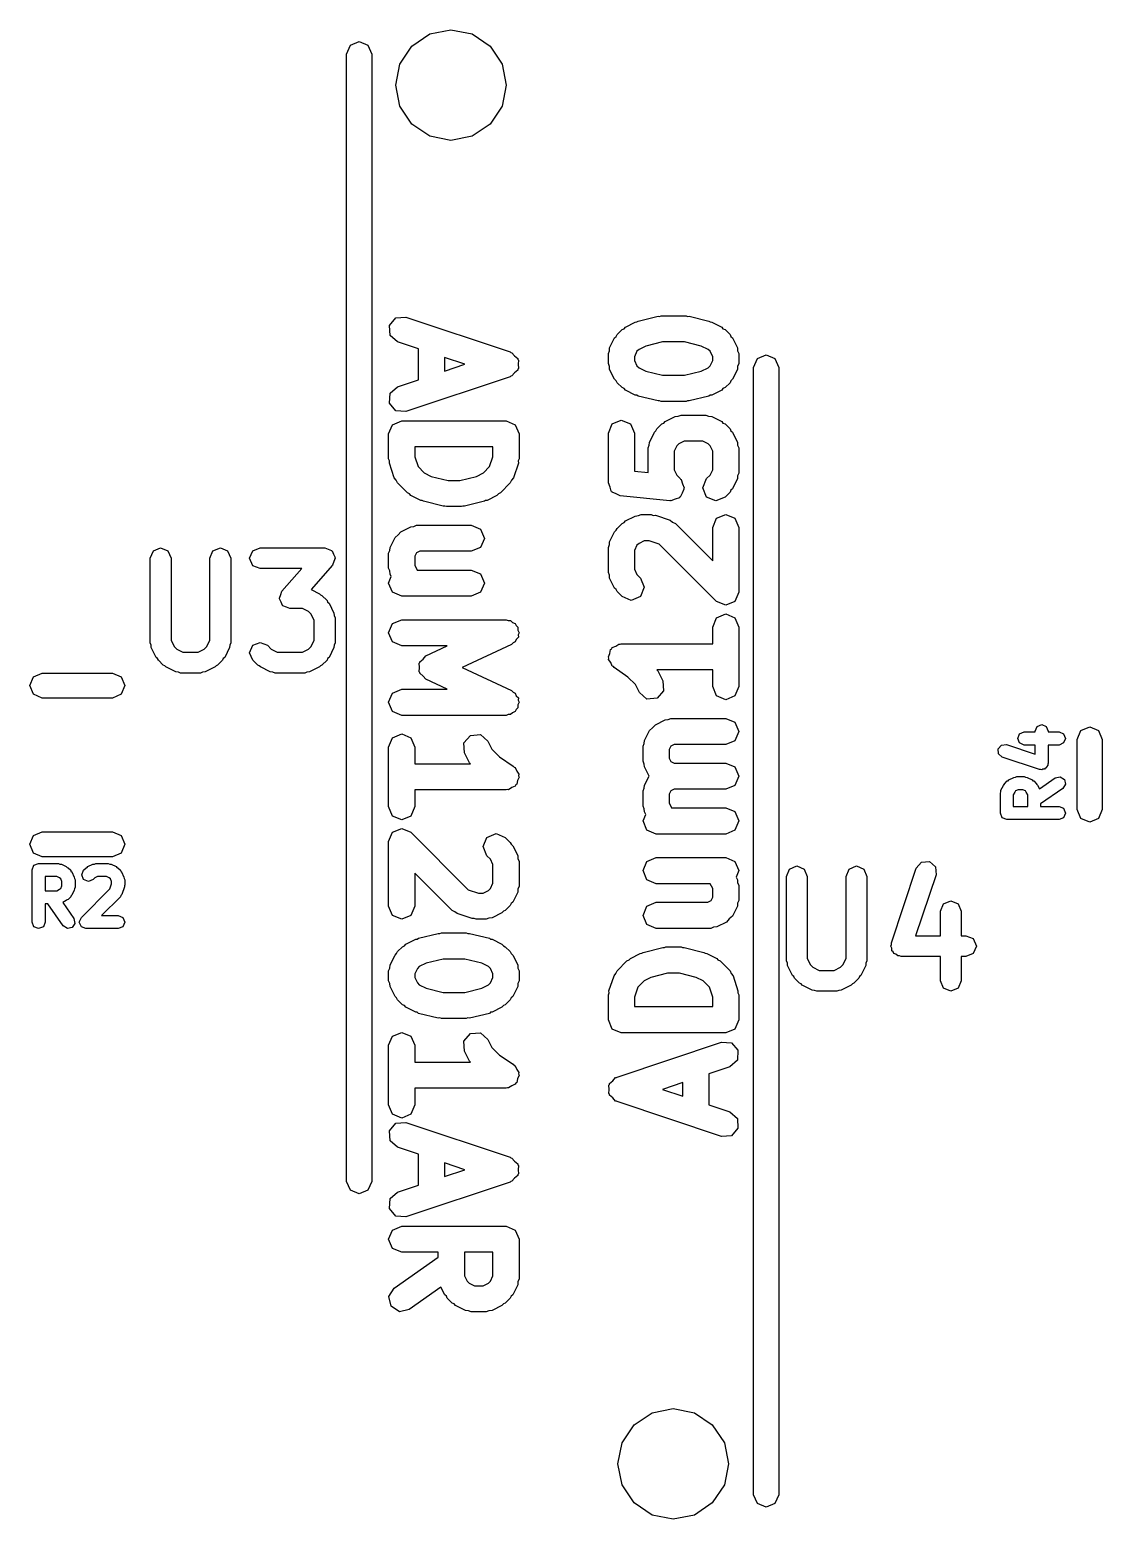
# Model space of a CAD drawing. Extents: x 111.8 to 136.4, y -131 to -94.3.
# Drawn here: x 119.64 to 124.78, y -120.15 to -113.02 of the extents above; entities that cross this region are included whole.
import ezdxf

# ---------------------------------------------------------------- set-up
doc = ezdxf.new("R2010")
doc.units = 0
doc.layers.add('BLACK', color=7, linetype='CONTINUOUS')

msp = doc.modelspace()

# ---------------------------------------------------------------- linework, layer by layer
at = {"layer": 'BLACK', "linetype": 'CONTINUOUS'}
for p, q in [((121.473, -113.097), (121.559, -113.039)), ((121.559, -113.039), (121.66, -113.019)), ((121.66, -113.019), (121.761, -113.039)), ((121.761, -113.039), (121.847, -113.097)), ((121.16, -113.135), (121.178, -113.093)), ((121.16, -118.535), (121.16, -113.135)), ((121.178, -113.093), (121.22, -113.075)), ((121.22, -113.075), (121.262, -113.093)), ((121.262, -113.093), (121.28, -113.135)), ((121.28, -113.135), (121.28, -118.535)), ((121.415, -113.183), (121.473, -113.097)), ((121.847, -113.097), (121.905, -113.183)), ((121.395, -113.284), (121.415, -113.183)), ((121.905, -113.183), (121.925, -113.284)), ((121.415, -113.385), (121.395, -113.284)), ((121.925, -113.284), (121.905, -113.385)), ((121.473, -113.471), (121.415, -113.385)), ((121.905, -113.385), (121.847, -113.471)), ((121.559, -113.529), (121.473, -113.471)), ((121.847, -113.471), (121.761, -113.529)), ((121.66, -113.549), (121.559, -113.529)), ((121.761, -113.529), (121.66, -113.549)), ((121.365, -114.435), (121.396, -114.399)), ((121.396, -114.399), (121.444, -114.395)), ((121.444, -114.395), (121.944, -114.562)), ((122.496, -114.443), (122.543, -114.419)), ((122.543, -114.419), (122.551, -114.418)), ((122.551, -114.418), (122.556, -114.414)), ((122.556, -114.414), (122.652, -114.39)), ((122.652, -114.39), (122.659, -114.392)), ((122.659, -114.392), (122.667, -114.389)), ((122.667, -114.389), (122.786, -114.389)), ((122.786, -114.389), (122.793, -114.392)), ((122.793, -114.392), (122.801, -114.39)), ((122.801, -114.39), (122.896, -114.414)), ((122.896, -114.414), (122.902, -114.418)), ((122.902, -114.418), (122.909, -114.419)), ((122.909, -114.419), (122.957, -114.443)), ((121.368, -114.483), (121.365, -114.435)), ((121.404, -114.514), (121.368, -114.483)), ((122.42, -114.542), (122.444, -114.495)), ((122.444, -114.495), (122.452, -114.488)), ((122.452, -114.488), (122.456, -114.478)), ((122.456, -114.478), (122.48, -114.454)), ((122.48, -114.454), (122.489, -114.451)), ((122.489, -114.451), (122.496, -114.443)), ((122.957, -114.443), (122.963, -114.451)), ((122.963, -114.451), (122.973, -114.454)), ((122.973, -114.454), (122.997, -114.478)), ((122.997, -114.478), (123.001, -114.488)), ((123.001, -114.488), (123.008, -114.495)), ((123.008, -114.495), (123.032, -114.542)), ((121.504, -114.547), (121.404, -114.514)), ((121.504, -114.695), (121.504, -114.547)), ((121.944, -114.562), (121.947, -114.565)), ((121.947, -114.565), (121.952, -114.566)), ((121.952, -114.566), (121.965, -114.58)), ((122.414, -114.57), (122.419, -114.557)), ((122.414, -114.618), (122.414, -114.57)), ((122.419, -114.557), (122.42, -114.542)), ((122.551, -114.559), (122.539, -114.585)), ((122.561, -114.55), (122.551, -114.559)), ((122.593, -114.534), (122.561, -114.55)), ((122.674, -114.514), (122.593, -114.534)), ((122.778, -114.514), (122.674, -114.514)), ((122.859, -114.534), (122.778, -114.514)), ((122.892, -114.55), (122.859, -114.534)), ((122.901, -114.559), (122.892, -114.55)), ((122.914, -114.585), (122.901, -114.559)), ((123.032, -114.542), (123.033, -114.557)), ((123.033, -114.557), (123.039, -114.57)), ((123.039, -114.57), (123.039, -114.618)), ((121.726, -114.621), (121.629, -114.589)), ((121.629, -114.589), (121.629, -114.654)), ((121.629, -114.654), (121.726, -114.621)), ((121.965, -114.58), (121.98, -114.593)), ((121.98, -114.593), (121.98, -114.598)), ((121.98, -114.598), (121.983, -114.602)), ((121.983, -114.641), (121.98, -114.645)), ((121.983, -114.602), (121.982, -114.621)), ((121.982, -114.621), (121.983, -114.641)), ((122.419, -114.631), (122.414, -114.618)), ((122.42, -114.646), (122.419, -114.631)), ((122.539, -114.585), (122.539, -114.603)), ((122.539, -114.603), (122.551, -114.628)), ((122.551, -114.628), (122.561, -114.638)), ((122.561, -114.638), (122.593, -114.654)), ((122.859, -114.654), (122.892, -114.638)), ((122.892, -114.638), (122.901, -114.628)), ((122.901, -114.628), (122.914, -114.603)), ((122.914, -114.603), (122.914, -114.585)), ((123.033, -114.631), (123.032, -114.646)), ((123.039, -114.618), (123.033, -114.631)), ((123.11, -114.636), (123.128, -114.594)), ((123.11, -120.036), (123.11, -114.636)), ((123.128, -114.594), (123.17, -114.576)), ((123.17, -114.576), (123.212, -114.594)), ((123.212, -114.594), (123.23, -114.636)), ((123.23, -114.636), (123.23, -120.036)), ((121.404, -114.729), (121.504, -114.695)), ((121.944, -114.681), (121.444, -114.847)), ((121.947, -114.678), (121.944, -114.681)), ((121.952, -114.677), (121.947, -114.678)), ((121.965, -114.662), (121.952, -114.677)), ((121.98, -114.649), (121.965, -114.662)), ((121.98, -114.645), (121.98, -114.649)), ((122.444, -114.693), (122.42, -114.646)), ((122.452, -114.7), (122.444, -114.693)), ((122.456, -114.71), (122.452, -114.7)), ((122.48, -114.733), (122.456, -114.71)), ((122.593, -114.654), (122.674, -114.674)), ((122.674, -114.674), (122.778, -114.674)), ((122.778, -114.674), (122.859, -114.654)), ((122.997, -114.71), (122.973, -114.733)), ((123.001, -114.7), (122.997, -114.71)), ((123.008, -114.693), (123.001, -114.7)), ((123.032, -114.646), (123.008, -114.693)), ((121.365, -114.808), (121.368, -114.76)), ((121.368, -114.76), (121.404, -114.729)), ((122.489, -114.737), (122.48, -114.733)), ((122.496, -114.745), (122.489, -114.737)), ((122.543, -114.769), (122.496, -114.745)), ((122.551, -114.769), (122.543, -114.769)), ((122.556, -114.774), (122.551, -114.769)), ((122.652, -114.797), (122.556, -114.774)), ((122.896, -114.774), (122.801, -114.797)), ((122.902, -114.769), (122.896, -114.774)), ((122.909, -114.769), (122.902, -114.769)), ((122.957, -114.745), (122.909, -114.769)), ((122.963, -114.737), (122.957, -114.745)), ((122.973, -114.733), (122.963, -114.737)), ((121.396, -114.844), (121.365, -114.808)), ((121.444, -114.847), (121.396, -114.844)), ((122.659, -114.796), (122.652, -114.797)), ((122.667, -114.799), (122.659, -114.796)), ((122.786, -114.799), (122.667, -114.799)), ((122.793, -114.796), (122.786, -114.799)), ((122.801, -114.797), (122.793, -114.796)), ((121.361, -114.955), (121.38, -114.911)), ((121.38, -114.911), (121.424, -114.892)), ((121.424, -114.892), (121.924, -114.892)), ((121.924, -114.892), (121.968, -114.911)), ((121.968, -114.911), (121.986, -114.955)), ((122.414, -114.951), (122.432, -114.907)), ((122.432, -114.907), (122.476, -114.889)), ((122.476, -114.889), (122.52, -114.907)), ((122.52, -114.907), (122.539, -114.951)), ((122.646, -114.931), (122.67, -114.907)), ((122.67, -114.907), (122.68, -114.903)), ((122.68, -114.903), (122.686, -114.895)), ((122.686, -114.895), (122.734, -114.871)), ((122.734, -114.871), (122.748, -114.87)), ((122.748, -114.87), (122.762, -114.865)), ((122.762, -114.865), (122.881, -114.865)), ((122.881, -114.865), (122.894, -114.87)), ((122.894, -114.87), (122.909, -114.871)), ((122.909, -114.871), (122.957, -114.895)), ((122.957, -114.895), (122.963, -114.903)), ((122.963, -114.903), (122.973, -114.907)), ((122.973, -114.907), (122.997, -114.931)), ((121.361, -115.074), (121.361, -114.955)), ((121.986, -114.955), (121.986, -115.074)), ((122.414, -115.189), (122.414, -114.951)), ((122.539, -114.951), (122.539, -115.133)), ((122.61, -115.009), (122.611, -114.995)), ((122.611, -114.995), (122.635, -114.947)), ((122.635, -114.947), (122.642, -114.94)), ((122.642, -114.94), (122.646, -114.931)), ((122.777, -114.99), (122.751, -115.002)), ((122.866, -114.99), (122.777, -114.99)), ((122.892, -115.002), (122.866, -114.99)), ((122.997, -114.931), (123.001, -114.94)), ((123.001, -114.94), (123.008, -114.947)), ((123.008, -114.947), (123.032, -114.995)), ((123.032, -114.995), (123.033, -115.009)), ((121.486, -115.017), (121.486, -115.064)), ((121.861, -115.017), (121.486, -115.017)), ((121.486, -115.064), (121.502, -115.111)), ((121.845, -115.111), (121.861, -115.064)), ((121.861, -115.064), (121.861, -115.017)), ((122.604, -115.022), (122.61, -115.009)), ((122.604, -115.139), (122.604, -115.022)), ((122.742, -115.012), (122.729, -115.037)), ((122.729, -115.037), (122.729, -115.127)), ((122.751, -115.002), (122.742, -115.012)), ((122.901, -115.012), (122.892, -115.002)), ((122.914, -115.037), (122.901, -115.012)), ((122.914, -115.127), (122.914, -115.037)), ((123.033, -115.009), (123.039, -115.022)), ((123.039, -115.022), (123.039, -115.142)), ((121.365, -115.083), (121.361, -115.074)), ((121.365, -115.094), (121.365, -115.083)), ((121.388, -115.165), (121.365, -115.094)), ((121.502, -115.111), (121.532, -115.141)), ((121.532, -115.141), (121.565, -115.158)), ((121.783, -115.158), (121.815, -115.141)), ((121.815, -115.141), (121.845, -115.111)), ((121.983, -115.094), (121.959, -115.165)), ((121.986, -115.074), (121.982, -115.083)), ((121.982, -115.083), (121.983, -115.094)), ((122.539, -115.133), (122.604, -115.139)), ((122.729, -115.127), (122.742, -115.152)), ((122.901, -115.152), (122.914, -115.127)), ((123.039, -115.142), (123.033, -115.155)), ((121.398, -115.176), (121.388, -115.165)), ((121.403, -115.189), (121.398, -115.176)), ((121.451, -115.237), (121.403, -115.189)), ((121.565, -115.158), (121.646, -115.178)), ((121.646, -115.178), (121.702, -115.178)), ((121.702, -115.178), (121.783, -115.158)), ((121.944, -115.189), (121.897, -115.237)), ((121.95, -115.176), (121.944, -115.189)), ((121.959, -115.165), (121.95, -115.176)), ((122.422, -115.209), (122.414, -115.189)), ((122.428, -115.229), (122.422, -115.209)), ((122.742, -115.152), (122.758, -115.169)), ((122.758, -115.169), (122.76, -115.172)), ((122.76, -115.172), (122.763, -115.173)), ((122.763, -115.173), (122.769, -115.194)), ((122.769, -115.194), (122.777, -115.213)), ((122.777, -115.213), (122.776, -115.216)), ((122.866, -115.213), (122.884, -115.169)), ((122.884, -115.257), (122.866, -115.213)), ((122.884, -115.169), (122.901, -115.152)), ((123.032, -115.169), (123.008, -115.217)), ((123.033, -115.155), (123.032, -115.169)), ((121.461, -115.241), (121.451, -115.237)), ((121.467, -115.249), (121.461, -115.241)), ((121.515, -115.273), (121.467, -115.249)), ((121.522, -115.273), (121.515, -115.273)), ((121.528, -115.277), (121.522, -115.273)), ((121.623, -115.301), (121.528, -115.277)), ((121.82, -115.277), (121.725, -115.301)), ((121.826, -115.273), (121.82, -115.277)), ((121.833, -115.273), (121.826, -115.273)), ((121.88, -115.249), (121.833, -115.273)), ((121.887, -115.241), (121.88, -115.249)), ((121.897, -115.237), (121.887, -115.241)), ((122.431, -115.23), (122.428, -115.229)), ((122.432, -115.233), (122.431, -115.23)), ((122.451, -115.241), (122.432, -115.233)), ((122.47, -115.251), (122.451, -115.241)), ((122.708, -115.275), (122.47, -115.251)), ((122.711, -115.274), (122.708, -115.275)), ((122.714, -115.275), (122.711, -115.274)), ((122.734, -115.267), (122.714, -115.275)), ((122.754, -115.261), (122.734, -115.267)), ((122.755, -115.258), (122.754, -115.261)), ((122.758, -115.257), (122.755, -115.258)), ((122.767, -115.238), (122.758, -115.257)), ((122.776, -115.219), (122.767, -115.238)), ((122.776, -115.216), (122.776, -115.219)), ((122.929, -115.275), (122.884, -115.257)), ((122.973, -115.257), (122.929, -115.275)), ((122.997, -115.233), (122.973, -115.257)), ((123.001, -115.224), (122.997, -115.233)), ((123.008, -115.217), (123.001, -115.224)), ((121.631, -115.3), (121.623, -115.301)), ((121.638, -115.303), (121.631, -115.3)), ((121.71, -115.303), (121.638, -115.303)), ((121.717, -115.3), (121.71, -115.303)), ((121.725, -115.301), (121.717, -115.3)), ((122.496, -115.371), (122.543, -115.348)), ((122.543, -115.348), (122.558, -115.346)), ((122.558, -115.346), (122.571, -115.341)), ((122.571, -115.341), (122.619, -115.341)), ((122.619, -115.341), (122.629, -115.345)), ((122.629, -115.345), (122.639, -115.344)), ((122.639, -115.344), (122.71, -115.368)), ((122.932, -115.359), (122.976, -115.341)), ((122.976, -115.341), (123.02, -115.359)), ((121.407, -115.438), (121.42, -115.423)), ((121.42, -115.423), (121.467, -115.399)), ((121.467, -115.399), (121.482, -115.398)), ((121.482, -115.398), (121.495, -115.392)), ((121.495, -115.392), (121.757, -115.392)), ((121.757, -115.392), (121.801, -115.411)), ((121.801, -115.411), (121.82, -115.455)), ((122.42, -115.471), (122.444, -115.423)), ((122.444, -115.423), (122.452, -115.416)), ((122.452, -115.416), (122.456, -115.407)), ((122.456, -115.407), (122.48, -115.383)), ((122.48, -115.383), (122.489, -115.379)), ((122.489, -115.379), (122.496, -115.371)), ((122.71, -115.368), (122.721, -115.377)), ((122.721, -115.377), (122.735, -115.383)), ((122.735, -115.383), (122.914, -115.562)), ((122.914, -115.403), (122.932, -115.359)), ((122.914, -115.562), (122.914, -115.403)), ((123.02, -115.359), (123.039, -115.403)), ((123.039, -115.403), (123.039, -115.713)), ((121.367, -115.513), (121.368, -115.498)), ((121.368, -115.498), (121.392, -115.451)), ((121.392, -115.451), (121.407, -115.438)), ((121.801, -115.499), (121.757, -115.517)), ((121.82, -115.455), (121.801, -115.499)), ((122.414, -115.499), (122.419, -115.485)), ((122.414, -115.618), (122.414, -115.499)), ((122.419, -115.485), (122.42, -115.471)), ((122.551, -115.488), (122.539, -115.513)), ((122.561, -115.479), (122.551, -115.488)), ((122.586, -115.466), (122.561, -115.479)), ((122.609, -115.466), (122.586, -115.466)), ((122.657, -115.482), (122.609, -115.466)), ((122.932, -115.757), (122.657, -115.482)), ((120.219, -115.55), (120.234, -115.515)), ((120.219, -115.955), (120.219, -115.55)), ((120.234, -115.515), (120.269, -115.5)), ((120.269, -115.5), (120.304, -115.515)), ((120.304, -115.515), (120.319, -115.55)), ((120.319, -115.55), (120.319, -115.943)), ((120.505, -115.55), (120.519, -115.515)), ((120.505, -115.943), (120.505, -115.55)), ((120.519, -115.515), (120.555, -115.5)), ((120.555, -115.5), (120.59, -115.515)), ((120.59, -115.515), (120.605, -115.55)), ((120.605, -115.55), (120.605, -115.955)), ((120.695, -115.55), (120.71, -115.515)), ((120.71, -115.586), (120.695, -115.55)), ((120.71, -115.515), (120.745, -115.5)), ((120.745, -115.5), (121.055, -115.5)), ((121.055, -115.5), (121.071, -115.507)), ((121.071, -115.507), (121.088, -115.513)), ((121.088, -115.513), (121.088, -115.514)), ((121.088, -115.514), (121.09, -115.515)), ((121.09, -115.515), (121.097, -115.531)), ((121.098, -115.566), (121.092, -115.583)), ((121.097, -115.531), (121.105, -115.547)), ((121.105, -115.55), (121.098, -115.566)), ((121.105, -115.547), (121.104, -115.549)), ((121.104, -115.549), (121.105, -115.55)), ((121.361, -115.526), (121.367, -115.513)), ((121.361, -115.598), (121.361, -115.526)), ((121.494, -115.525), (121.486, -115.541)), ((121.486, -115.541), (121.486, -115.583)), ((121.51, -115.517), (121.494, -115.525)), ((121.757, -115.517), (121.51, -115.517)), ((122.539, -115.513), (122.539, -115.603)), ((120.745, -115.6), (120.71, -115.586)), ((120.945, -115.6), (120.745, -115.6)), ((120.85, -115.708), (120.945, -115.6)), ((121.092, -115.583), (120.99, -115.7)), ((121.367, -115.611), (121.361, -115.598)), ((121.361, -115.669), (121.374, -115.638)), ((121.368, -115.626), (121.367, -115.611)), ((121.374, -115.638), (121.368, -115.626)), ((121.486, -115.583), (121.498, -115.607)), ((121.498, -115.607), (121.757, -115.607)), ((121.757, -115.607), (121.801, -115.625)), ((121.801, -115.625), (121.82, -115.669)), ((122.419, -115.631), (122.414, -115.618)), ((122.42, -115.646), (122.419, -115.631)), ((122.539, -115.603), (122.551, -115.628)), ((122.551, -115.628), (122.568, -115.645)), ((120.845, -115.724), (120.85, -115.708)), ((120.99, -115.7), (121.03, -115.72)), ((121.38, -115.713), (121.361, -115.669)), ((121.424, -115.732), (121.38, -115.713)), ((121.801, -115.713), (121.757, -115.732)), ((121.82, -115.669), (121.801, -115.713)), ((122.444, -115.693), (122.42, -115.646)), ((122.452, -115.7), (122.444, -115.693)), ((122.456, -115.71), (122.452, -115.7)), ((122.48, -115.733), (122.456, -115.71)), ((122.568, -115.645), (122.586, -115.689)), ((122.586, -115.689), (122.568, -115.733)), ((123.039, -115.713), (123.02, -115.757)), ((120.838, -115.741), (120.845, -115.724)), ((120.839, -115.742), (120.838, -115.741)), ((120.838, -115.744), (120.839, -115.742)), ((120.846, -115.76), (120.838, -115.744)), ((120.853, -115.776), (120.846, -115.76)), ((120.854, -115.777), (120.853, -115.776)), ((120.855, -115.778), (120.854, -115.777)), ((120.872, -115.784), (120.855, -115.778)), ((120.888, -115.791), (120.872, -115.784)), ((121.03, -115.72), (121.035, -115.726)), ((121.035, -115.726), (121.042, -115.729)), ((121.042, -115.729), (121.066, -115.753)), ((121.066, -115.753), (121.069, -115.761)), ((121.069, -115.761), (121.076, -115.766)), ((121.076, -115.766), (121.099, -115.814)), ((121.757, -115.732), (121.424, -115.732)), ((122.524, -115.752), (122.48, -115.733)), ((122.568, -115.733), (122.524, -115.752)), ((122.976, -115.775), (122.932, -115.757)), ((123.02, -115.757), (122.976, -115.775)), ((120.948, -115.791), (120.888, -115.791)), ((120.978, -115.806), (120.948, -115.791)), ((120.99, -115.818), (120.978, -115.806)), ((121.005, -115.848), (120.99, -115.818)), ((121.005, -115.943), (121.005, -115.848)), ((121.099, -115.814), (121.1, -115.825)), ((121.1, -115.825), (121.105, -115.836)), ((121.105, -115.836), (121.105, -115.955)), ((121.38, -115.863), (121.424, -115.845)), ((121.424, -115.845), (121.924, -115.845)), ((121.924, -115.845), (121.934, -115.849)), ((121.934, -115.849), (121.945, -115.848)), ((121.945, -115.848), (121.955, -115.858)), ((122.914, -115.88), (122.932, -115.835)), ((122.932, -115.835), (122.976, -115.817)), ((122.976, -115.817), (123.02, -115.835)), ((123.02, -115.835), (123.039, -115.88)), ((121.361, -115.907), (121.38, -115.863)), ((121.38, -115.951), (121.361, -115.907)), ((121.955, -115.858), (121.968, -115.863)), ((121.968, -115.863), (121.972, -115.873)), ((121.972, -115.873), (121.98, -115.881)), ((121.98, -115.881), (121.981, -115.894)), ((121.981, -115.894), (121.986, -115.907)), ((121.986, -115.907), (121.982, -115.917)), ((121.982, -115.917), (121.983, -115.929)), ((122.914, -115.96), (122.914, -115.88)), ((123.039, -115.88), (123.039, -116.165)), ((120.224, -115.966), (120.219, -115.955)), ((120.224, -115.977), (120.224, -115.966)), ((120.248, -116.025), (120.224, -115.977)), ((120.319, -115.943), (120.334, -115.973)), ((120.334, -115.973), (120.346, -115.985)), ((120.346, -115.985), (120.376, -116)), ((120.448, -116), (120.478, -115.985)), ((120.478, -115.985), (120.49, -115.973)), ((120.49, -115.973), (120.505, -115.943)), ((120.599, -115.977), (120.576, -116.025)), ((120.6, -115.966), (120.599, -115.977)), ((120.605, -115.955), (120.6, -115.966)), ((120.695, -116.003), (120.71, -115.967)), ((120.71, -115.967), (120.745, -115.953)), ((120.745, -115.953), (120.781, -115.967)), ((120.781, -115.967), (120.799, -115.985)), ((120.799, -115.985), (120.828, -116)), ((120.948, -116), (120.978, -115.985)), ((120.978, -115.985), (120.99, -115.973)), ((120.99, -115.973), (121.005, -115.943)), ((121.099, -115.977), (121.076, -116.025)), ((121.1, -115.966), (121.099, -115.977)), ((121.105, -115.955), (121.1, -115.966)), ((121.424, -115.97), (121.38, -115.951)), ((121.642, -115.97), (121.424, -115.97)), ((121.54, -116.017), (121.642, -115.97)), ((121.95, -115.964), (121.714, -116.074)), ((121.958, -115.956), (121.95, -115.964)), ((121.968, -115.951), (121.958, -115.956)), ((121.973, -115.939), (121.968, -115.951)), ((121.983, -115.929), (121.973, -115.939)), ((122.421, -116.006), (122.424, -115.988)), ((122.424, -115.988), (122.43, -115.984)), ((122.43, -115.984), (122.432, -115.978)), ((122.432, -115.978), (122.449, -115.971)), ((122.449, -115.971), (122.464, -115.961)), ((122.464, -115.961), (122.47, -115.962)), ((122.47, -115.962), (122.476, -115.96)), ((122.476, -115.96), (122.914, -115.96)), ((120.254, -116.03), (120.248, -116.025)), ((120.258, -116.038), (120.254, -116.03)), ((120.281, -116.062), (120.258, -116.038)), ((120.289, -116.065), (120.281, -116.062)), ((120.294, -116.071), (120.289, -116.065)), ((120.376, -116), (120.448, -116)), ((120.535, -116.065), (120.53, -116.071)), ((120.542, -116.062), (120.535, -116.065)), ((120.566, -116.038), (120.542, -116.062)), ((120.569, -116.03), (120.566, -116.038)), ((120.576, -116.025), (120.569, -116.03)), ((120.71, -116.038), (120.695, -116.003)), ((120.734, -116.062), (120.71, -116.038)), ((120.741, -116.065), (120.734, -116.062)), ((120.747, -116.071), (120.741, -116.065)), ((120.828, -116), (120.948, -116)), ((121.035, -116.065), (121.03, -116.071)), ((121.042, -116.062), (121.035, -116.065)), ((121.066, -116.038), (121.042, -116.062)), ((121.069, -116.03), (121.066, -116.038)), ((121.076, -116.025), (121.069, -116.03)), ((121.508, -116.052), (121.51, -116.05)), ((121.509, -116.074), (121.508, -116.052)), ((121.51, -116.047), (121.526, -116.033)), ((121.51, -116.05), (121.51, -116.047)), ((121.526, -116.033), (121.54, -116.017)), ((122.414, -116.022), (122.421, -116.006)), ((122.416, -116.028), (122.414, -116.022)), ((122.415, -116.035), (122.416, -116.028)), ((122.425, -116.05), (122.415, -116.035)), ((122.432, -116.067), (122.425, -116.05)), ((122.438, -116.069), (122.432, -116.067)), ((122.442, -116.074), (122.438, -116.069)), ((119.642, -116.16), (119.66, -116.118)), ((119.66, -116.118), (119.702, -116.1)), ((119.702, -116.1), (120.038, -116.1)), ((120.038, -116.1), (120.08, -116.118)), ((120.08, -116.118), (120.098, -116.16)), ((120.342, -116.095), (120.294, -116.071)), ((120.354, -116.096), (120.342, -116.095)), ((120.364, -116.1), (120.354, -116.096)), ((120.46, -116.1), (120.364, -116.1)), ((120.47, -116.096), (120.46, -116.1)), ((120.482, -116.095), (120.47, -116.096)), ((120.53, -116.071), (120.482, -116.095)), ((120.794, -116.095), (120.747, -116.071)), ((120.806, -116.096), (120.794, -116.095)), ((120.817, -116.1), (120.806, -116.096)), ((120.96, -116.1), (120.817, -116.1)), ((120.97, -116.096), (120.96, -116.1)), ((120.982, -116.095), (120.97, -116.096)), ((121.03, -116.071), (120.982, -116.095)), ((121.508, -116.095), (121.509, -116.074)), ((121.51, -116.097), (121.508, -116.095)), ((121.51, -116.1), (121.51, -116.097)), ((121.526, -116.115), (121.51, -116.1)), ((121.54, -116.13), (121.526, -116.115)), ((121.642, -116.178), (121.54, -116.13)), ((121.714, -116.074), (121.95, -116.184)), ((122.508, -116.119), (122.442, -116.074)), ((122.544, -116.155), (122.508, -116.119)), ((122.914, -116.085), (122.646, -116.085)), ((122.646, -116.085), (122.651, -116.09)), ((122.651, -116.09), (122.675, -116.137)), ((122.675, -116.137), (122.678, -116.185)), ((122.914, -116.165), (122.914, -116.085)), ((119.66, -116.202), (119.642, -116.16)), ((119.702, -116.22), (119.66, -116.202)), ((120.08, -116.202), (120.038, -116.22)), ((120.098, -116.16), (120.08, -116.202)), ((121.361, -116.24), (121.38, -116.196)), ((121.38, -116.196), (121.424, -116.178)), ((121.424, -116.178), (121.642, -116.178)), ((121.95, -116.184), (121.958, -116.192)), ((121.958, -116.192), (121.968, -116.196)), ((121.968, -116.196), (121.973, -116.209)), ((121.973, -116.209), (121.983, -116.219)), ((122.563, -116.193), (122.544, -116.155)), ((122.599, -116.225), (122.563, -116.193)), ((122.678, -116.185), (122.647, -116.221)), ((122.932, -116.21), (122.914, -116.165)), ((122.976, -116.228), (122.932, -116.21)), ((123.02, -116.21), (122.976, -116.228)), ((123.039, -116.165), (123.02, -116.21)), ((120.038, -116.22), (119.702, -116.22)), ((121.38, -116.285), (121.361, -116.24)), ((121.972, -116.274), (121.968, -116.285)), ((121.98, -116.267), (121.972, -116.274)), ((121.981, -116.253), (121.98, -116.267)), ((121.986, -116.24), (121.981, -116.253)), ((121.983, -116.219), (121.982, -116.23)), ((121.982, -116.23), (121.986, -116.24)), ((122.647, -116.221), (122.599, -116.225)), ((121.424, -116.303), (121.38, -116.285)), ((121.924, -116.303), (121.424, -116.303)), ((121.934, -116.299), (121.924, -116.303)), ((121.945, -116.299), (121.934, -116.299)), ((121.955, -116.29), (121.945, -116.299)), ((121.968, -116.285), (121.955, -116.29)), ((122.626, -116.362), (122.639, -116.348)), ((122.639, -116.348), (122.686, -116.324)), ((122.686, -116.324), (122.701, -116.323)), ((122.701, -116.323), (122.714, -116.317)), ((122.714, -116.317), (122.976, -116.317)), ((122.976, -116.317), (123.02, -116.335)), ((123.02, -116.335), (123.039, -116.38)), ((124.468, -116.356), (124.49, -116.346)), ((124.49, -116.346), (124.512, -116.356)), ((121.361, -116.455), (121.38, -116.411)), ((121.38, -116.411), (121.424, -116.392)), ((121.424, -116.392), (121.468, -116.411)), ((121.468, -116.411), (121.486, -116.455)), ((121.722, -116.435), (121.753, -116.399)), ((121.753, -116.399), (121.801, -116.395)), ((121.801, -116.395), (121.837, -116.427)), ((122.586, -116.438), (122.587, -116.423)), ((122.587, -116.423), (122.611, -116.375)), ((122.611, -116.375), (122.626, -116.362)), ((123.02, -116.424), (122.976, -116.442)), ((123.039, -116.38), (123.02, -116.424)), ((124.375, -116.413), (124.384, -116.391)), ((124.384, -116.435), (124.375, -116.413)), ((124.384, -116.391), (124.406, -116.382)), ((124.406, -116.382), (124.459, -116.382)), ((124.459, -116.378), (124.468, -116.356)), ((124.459, -116.382), (124.459, -116.378)), ((124.512, -116.356), (124.521, -116.378)), ((124.521, -116.378), (124.521, -116.382)), ((124.521, -116.382), (124.573, -116.382)), ((124.573, -116.382), (124.595, -116.391)), ((124.595, -116.391), (124.604, -116.413)), ((124.604, -116.413), (124.595, -116.435)), ((124.66, -116.418), (124.678, -116.376)), ((124.66, -116.754), (124.66, -116.418)), ((124.678, -116.376), (124.72, -116.358)), ((124.72, -116.358), (124.762, -116.376)), ((124.762, -116.376), (124.78, -116.418)), ((124.78, -116.418), (124.78, -116.754)), ((121.361, -116.74), (121.361, -116.455)), ((121.486, -116.455), (121.486, -116.535)), ((121.725, -116.483), (121.722, -116.435)), ((121.749, -116.53), (121.725, -116.483)), ((121.837, -116.427), (121.856, -116.465)), ((121.856, -116.465), (121.892, -116.501)), ((122.58, -116.451), (122.586, -116.438)), ((122.58, -116.522), (122.58, -116.451)), ((122.713, -116.45), (122.705, -116.466)), ((122.705, -116.466), (122.705, -116.508)), ((122.729, -116.442), (122.713, -116.45)), ((122.976, -116.442), (122.729, -116.442)), ((124.282, -116.463), (124.297, -116.445)), ((124.283, -116.487), (124.282, -116.463)), ((124.301, -116.503), (124.283, -116.487)), ((124.297, -116.445), (124.321, -116.443)), ((124.321, -116.443), (124.459, -116.489)), ((124.406, -116.445), (124.384, -116.435)), ((124.459, -116.445), (124.406, -116.445)), ((124.459, -116.489), (124.459, -116.445)), ((124.573, -116.445), (124.521, -116.445)), ((124.521, -116.445), (124.521, -116.532)), ((124.595, -116.435), (124.573, -116.445)), ((121.486, -116.535), (121.754, -116.535)), ((121.754, -116.535), (121.749, -116.53)), ((121.892, -116.501), (121.958, -116.546)), ((121.958, -116.546), (121.962, -116.551)), ((121.962, -116.551), (121.968, -116.553)), ((121.968, -116.553), (121.975, -116.57)), ((122.586, -116.536), (122.58, -116.522)), ((122.587, -116.55), (122.586, -116.536)), ((122.609, -116.594), (122.587, -116.55)), ((122.705, -116.508), (122.713, -116.524)), ((122.713, -116.524), (122.729, -116.531)), ((122.729, -116.531), (122.976, -116.531)), ((122.976, -116.531), (123.02, -116.55)), ((123.02, -116.55), (123.039, -116.594)), ((124.48, -116.562), (124.301, -116.503)), ((124.485, -116.562), (124.48, -116.562)), ((124.49, -116.564), (124.485, -116.562)), ((124.496, -116.561), (124.49, -116.564)), ((124.504, -116.56), (124.496, -116.561)), ((124.507, -116.556), (124.504, -116.56)), ((124.512, -116.555), (124.507, -116.556)), ((124.515, -116.548), (124.512, -116.555)), ((124.519, -116.542), (124.515, -116.548)), ((124.521, -116.532), (124.519, -116.537)), ((124.519, -116.537), (124.519, -116.542)), ((121.97, -116.636), (121.968, -116.642)), ((121.976, -116.632), (121.97, -116.636)), ((121.975, -116.57), (121.985, -116.585)), ((121.979, -116.614), (121.976, -116.632)), ((121.986, -116.598), (121.979, -116.614)), ((121.985, -116.585), (121.984, -116.592)), ((121.984, -116.592), (121.986, -116.598)), ((122.586, -116.652), (122.587, -116.637)), ((122.587, -116.637), (122.609, -116.594)), ((123.02, -116.638), (122.976, -116.656)), ((123.039, -116.594), (123.02, -116.638)), ((124.295, -116.661), (124.307, -116.638)), ((124.307, -116.638), (124.311, -116.634)), ((124.311, -116.634), (124.313, -116.629)), ((124.313, -116.629), (124.325, -116.617)), ((124.325, -116.617), (124.33, -116.616)), ((124.33, -116.616), (124.333, -116.612)), ((124.333, -116.612), (124.357, -116.6)), ((124.357, -116.6), (124.364, -116.599)), ((124.364, -116.599), (124.371, -116.596)), ((124.371, -116.596), (124.406, -116.596)), ((124.406, -116.596), (124.413, -116.599)), ((124.413, -116.599), (124.42, -116.6)), ((124.42, -116.6), (124.444, -116.612)), ((124.444, -116.612), (124.448, -116.616)), ((124.448, -116.616), (124.452, -116.617)), ((124.452, -116.617), (124.464, -116.629)), ((124.464, -116.629), (124.466, -116.634)), ((124.466, -116.634), (124.47, -116.637)), ((124.47, -116.637), (124.479, -116.655)), ((124.479, -116.655), (124.555, -116.602)), ((124.555, -116.602), (124.579, -116.597)), ((124.579, -116.597), (124.599, -116.61)), ((124.604, -116.633), (124.591, -116.653)), ((124.599, -116.61), (124.604, -116.633)), ((121.924, -116.66), (121.486, -116.66)), ((121.486, -116.66), (121.486, -116.74)), ((121.93, -116.658), (121.924, -116.66)), ((121.936, -116.659), (121.93, -116.658)), ((121.951, -116.649), (121.936, -116.659)), ((121.968, -116.642), (121.951, -116.649)), ((122.58, -116.665), (122.586, -116.652)), ((122.58, -116.737), (122.58, -116.665)), ((122.713, -116.664), (122.705, -116.68)), ((122.705, -116.68), (122.705, -116.722)), ((122.729, -116.656), (122.713, -116.664)), ((122.976, -116.656), (122.729, -116.656)), ((124.292, -116.675), (124.295, -116.669)), ((124.292, -116.771), (124.292, -116.675)), ((124.295, -116.669), (124.295, -116.661)), ((124.361, -116.67), (124.354, -116.683)), ((124.354, -116.683), (124.354, -116.739)), ((124.365, -116.665), (124.361, -116.67)), ((124.378, -116.659), (124.365, -116.665)), ((124.399, -116.659), (124.378, -116.659)), ((124.412, -116.665), (124.399, -116.659)), ((124.416, -116.67), (124.412, -116.665)), ((124.423, -116.683), (124.416, -116.67)), ((124.423, -116.739), (124.423, -116.683)), ((124.591, -116.653), (124.485, -116.727)), ((121.38, -116.785), (121.361, -116.74)), ((121.486, -116.74), (121.468, -116.785)), ((122.586, -116.75), (122.58, -116.737)), ((122.58, -116.808), (122.593, -116.777)), ((122.587, -116.765), (122.586, -116.75)), ((122.593, -116.777), (122.587, -116.765)), ((122.705, -116.722), (122.717, -116.746)), ((122.717, -116.746), (122.976, -116.746)), ((122.976, -116.746), (123.02, -116.764)), ((123.02, -116.764), (123.039, -116.808)), ((124.301, -116.793), (124.292, -116.771)), ((124.354, -116.739), (124.423, -116.739)), ((124.485, -116.727), (124.485, -116.739)), ((124.485, -116.739), (124.573, -116.739)), ((124.573, -116.739), (124.595, -116.748)), ((124.595, -116.748), (124.604, -116.771)), ((124.604, -116.771), (124.595, -116.793)), ((124.678, -116.796), (124.66, -116.754)), ((124.78, -116.754), (124.762, -116.796)), ((121.424, -116.803), (121.38, -116.785)), ((121.38, -116.863), (121.424, -116.845)), ((121.468, -116.785), (121.424, -116.803)), ((121.424, -116.845), (121.468, -116.863)), ((122.599, -116.852), (122.58, -116.808)), ((122.643, -116.871), (122.599, -116.852)), ((123.02, -116.852), (122.976, -116.871)), ((123.039, -116.808), (123.02, -116.852)), ((124.323, -116.802), (124.301, -116.793)), ((124.573, -116.802), (124.323, -116.802)), ((124.595, -116.793), (124.573, -116.802)), ((124.72, -116.814), (124.678, -116.796)), ((124.762, -116.796), (124.72, -116.814)), ((119.642, -116.92), (119.66, -116.878)), ((119.66, -116.962), (119.642, -116.92)), ((119.66, -116.878), (119.702, -116.86)), ((119.702, -116.86), (120.038, -116.86)), ((120.038, -116.86), (120.08, -116.878)), ((120.08, -116.878), (120.098, -116.92)), ((120.098, -116.92), (120.08, -116.962)), ((121.361, -116.907), (121.38, -116.863)), ((121.361, -117.217), (121.361, -116.907)), ((121.468, -116.863), (121.743, -117.138)), ((121.814, -116.931), (121.832, -116.887)), ((121.832, -116.887), (121.876, -116.868)), ((121.876, -116.868), (121.92, -116.887)), ((121.92, -116.887), (121.944, -116.911)), ((121.944, -116.911), (121.948, -116.92)), ((121.948, -116.92), (121.956, -116.927)), ((122.976, -116.871), (122.643, -116.871)), ((119.702, -116.98), (119.66, -116.962)), ((120.038, -116.98), (119.702, -116.98)), ((120.08, -116.962), (120.038, -116.98)), ((121.832, -116.975), (121.814, -116.931)), ((121.849, -116.992), (121.832, -116.975)), ((121.861, -117.017), (121.849, -116.992)), ((121.956, -116.927), (121.98, -116.974)), ((121.98, -116.974), (121.981, -116.989)), ((121.981, -116.989), (121.986, -117.002)), ((122.599, -117.002), (122.643, -116.984)), ((122.643, -116.984), (122.976, -116.984)), ((122.976, -116.984), (123.02, -117.002)), ((119.653, -117.043), (119.662, -117.021)), ((119.653, -117.293), (119.653, -117.043)), ((119.662, -117.021), (119.684, -117.012)), ((119.684, -117.012), (119.78, -117.012)), ((119.78, -117.012), (119.786, -117.015)), ((119.786, -117.015), (119.794, -117.015)), ((119.794, -117.015), (119.817, -117.027)), ((119.817, -117.027), (119.821, -117.031)), ((119.821, -117.031), (119.826, -117.033)), ((119.826, -117.033), (119.838, -117.045)), ((119.838, -117.045), (119.839, -117.05)), ((119.839, -117.05), (119.843, -117.053)), ((119.843, -117.053), (119.855, -117.077)), ((119.891, -117.067), (119.9, -117.045)), ((119.9, -117.089), (119.891, -117.067)), ((119.9, -117.045), (119.912, -117.033)), ((119.912, -117.033), (119.917, -117.031)), ((119.917, -117.031), (119.92, -117.027)), ((119.92, -117.027), (119.944, -117.015)), ((119.944, -117.015), (119.952, -117.015)), ((119.952, -117.015), (119.958, -117.012)), ((119.958, -117.012), (120.018, -117.012)), ((120.018, -117.012), (120.025, -117.015)), ((120.025, -117.015), (120.032, -117.015)), ((120.032, -117.015), (120.056, -117.027)), ((120.056, -117.027), (120.059, -117.031)), ((120.059, -117.031), (120.064, -117.033)), ((120.064, -117.033), (120.076, -117.045)), ((120.076, -117.045), (120.078, -117.05)), ((120.078, -117.05), (120.081, -117.053)), ((120.081, -117.053), (120.093, -117.077)), ((121.665, -117.237), (121.486, -117.058)), ((121.486, -117.058), (121.486, -117.217)), ((121.861, -117.107), (121.861, -117.017)), ((121.986, -117.002), (121.986, -117.121)), ((122.58, -117.046), (122.599, -117.002)), ((122.599, -117.09), (122.58, -117.046)), ((123.02, -117.002), (123.039, -117.046)), ((123.039, -117.046), (123.026, -117.077)), ((123.267, -117.074), (123.282, -117.039)), ((123.282, -117.039), (123.317, -117.024)), ((123.317, -117.024), (123.352, -117.039)), ((123.352, -117.039), (123.367, -117.074)), ((123.553, -117.074), (123.567, -117.039)), ((123.567, -117.039), (123.603, -117.024)), ((123.603, -117.024), (123.638, -117.039)), ((123.638, -117.039), (123.653, -117.074)), ((123.77, -117.392), (123.889, -117.035)), ((123.984, -117.066), (123.886, -117.358)), ((123.889, -117.035), (123.914, -117.006)), ((123.914, -117.006), (123.952, -117.003)), ((123.952, -117.003), (123.981, -117.028)), ((123.981, -117.028), (123.984, -117.066)), ((119.716, -117.074), (119.716, -117.143)), ((119.772, -117.074), (119.716, -117.074)), ((119.785, -117.081), (119.772, -117.074)), ((119.772, -117.143), (119.785, -117.136)), ((119.79, -117.085), (119.785, -117.081)), ((119.785, -117.136), (119.79, -117.132)), ((119.796, -117.098), (119.79, -117.085)), ((119.79, -117.132), (119.796, -117.119)), ((119.796, -117.119), (119.796, -117.098)), ((119.855, -117.14), (119.843, -117.164)), ((119.855, -117.077), (119.856, -117.084)), ((119.856, -117.133), (119.855, -117.14)), ((119.856, -117.084), (119.859, -117.091)), ((119.859, -117.126), (119.856, -117.133)), ((119.859, -117.091), (119.859, -117.126)), ((119.889, -117.271), (120.026, -117.133)), ((119.923, -117.098), (119.9, -117.089)), ((119.945, -117.089), (119.923, -117.098)), ((119.953, -117.081), (119.945, -117.089)), ((119.966, -117.074), (119.953, -117.081)), ((120.01, -117.074), (119.966, -117.074)), ((120.023, -117.081), (120.01, -117.074)), ((120.028, -117.085), (120.023, -117.081)), ((120.026, -117.133), (120.034, -117.109)), ((120.034, -117.098), (120.028, -117.085)), ((120.034, -117.109), (120.034, -117.098)), ((120.095, -117.124), (120.083, -117.16)), ((120.093, -117.077), (120.094, -117.084)), ((120.094, -117.084), (120.097, -117.091)), ((120.097, -117.115), (120.095, -117.119)), ((120.095, -117.119), (120.095, -117.124)), ((120.097, -117.091), (120.097, -117.115)), ((121.743, -117.138), (121.791, -117.154)), ((121.839, -117.141), (121.849, -117.132)), ((121.849, -117.132), (121.861, -117.107)), ((121.981, -117.135), (121.98, -117.149)), ((121.986, -117.121), (121.981, -117.135)), ((122.643, -117.109), (122.599, -117.09)), ((122.902, -117.109), (122.643, -117.109)), ((122.914, -117.132), (122.902, -117.109)), ((122.914, -117.174), (122.914, -117.132)), ((123.026, -117.077), (123.032, -117.09)), ((123.032, -117.09), (123.033, -117.104)), ((123.033, -117.104), (123.039, -117.118)), ((123.039, -117.118), (123.039, -117.189)), ((123.267, -117.479), (123.267, -117.074)), ((123.367, -117.074), (123.367, -117.467)), ((123.553, -117.467), (123.553, -117.074)), ((123.653, -117.074), (123.653, -117.479)), ((119.716, -117.143), (119.772, -117.143)), ((119.728, -117.205), (119.716, -117.205)), ((119.716, -117.205), (119.716, -117.293)), ((119.802, -117.311), (119.728, -117.205)), ((119.817, -117.19), (119.8, -117.199)), ((119.8, -117.199), (119.853, -117.275)), ((119.821, -117.186), (119.817, -117.19)), ((119.826, -117.184), (119.821, -117.186)), ((119.838, -117.172), (119.826, -117.184)), ((119.839, -117.168), (119.838, -117.172)), ((119.843, -117.164), (119.839, -117.168)), ((120.076, -117.172), (119.986, -117.262)), ((120.078, -117.166), (120.076, -117.172)), ((120.083, -117.16), (120.078, -117.166)), ((121.791, -117.154), (121.814, -117.154)), ((121.814, -117.154), (121.839, -117.141)), ((121.948, -117.204), (121.944, -117.213)), ((121.956, -117.197), (121.948, -117.204)), ((121.98, -117.149), (121.956, -117.197)), ((122.599, -117.216), (122.643, -117.198)), ((122.643, -117.198), (122.89, -117.198)), ((122.89, -117.198), (122.906, -117.19)), ((122.906, -117.19), (122.914, -117.174)), ((123.033, -117.203), (123.032, -117.217)), ((123.039, -117.189), (123.033, -117.203)), ((124.005, -117.241), (124.02, -117.206)), ((124.02, -117.206), (124.055, -117.191)), ((124.055, -117.191), (124.09, -117.206)), ((124.09, -117.206), (124.105, -117.241)), ((119.853, -117.275), (119.858, -117.299)), ((119.879, -117.293), (119.889, -117.271)), ((119.986, -117.262), (120.065, -117.262)), ((120.065, -117.262), (120.088, -117.271)), ((120.088, -117.271), (120.097, -117.293)), ((121.38, -117.261), (121.361, -117.217)), ((121.424, -117.279), (121.38, -117.261)), ((121.468, -117.261), (121.424, -117.279)), ((121.486, -117.217), (121.468, -117.261)), ((121.679, -117.243), (121.665, -117.237)), ((121.69, -117.252), (121.679, -117.243)), ((121.761, -117.276), (121.69, -117.252)), ((121.771, -117.275), (121.761, -117.276)), ((121.781, -117.279), (121.771, -117.275)), ((121.829, -117.279), (121.781, -117.279)), ((121.842, -117.274), (121.829, -117.279)), ((121.857, -117.273), (121.842, -117.274)), ((121.904, -117.249), (121.857, -117.273)), ((121.911, -117.241), (121.904, -117.249)), ((121.92, -117.237), (121.911, -117.241)), ((121.944, -117.213), (121.92, -117.237)), ((122.58, -117.261), (122.599, -117.216)), ((122.599, -117.305), (122.58, -117.261)), ((122.993, -117.278), (122.98, -117.293)), ((123.008, -117.265), (122.993, -117.278)), ((123.032, -117.217), (123.008, -117.265)), ((124.005, -117.358), (124.005, -117.241)), ((124.105, -117.241), (124.105, -117.358)), ((119.662, -117.315), (119.653, -117.293)), ((119.684, -117.324), (119.662, -117.315)), ((119.707, -117.315), (119.684, -117.324)), ((119.716, -117.293), (119.707, -117.315)), ((119.822, -117.324), (119.802, -117.311)), ((119.845, -117.319), (119.822, -117.324)), ((119.858, -117.299), (119.845, -117.319)), ((119.889, -117.315), (119.879, -117.293)), ((119.911, -117.324), (119.889, -117.315)), ((120.065, -117.324), (119.911, -117.324)), ((120.088, -117.315), (120.065, -117.324)), ((120.097, -117.293), (120.088, -117.315)), ((121.504, -117.37), (121.599, -117.347)), ((121.599, -117.347), (121.607, -117.348)), ((121.607, -117.348), (121.614, -117.345)), ((121.614, -117.345), (121.733, -117.345)), ((121.733, -117.345), (121.741, -117.348)), ((121.741, -117.348), (121.748, -117.347)), ((121.748, -117.347), (121.844, -117.37)), ((122.643, -117.323), (122.599, -117.305)), ((122.905, -117.323), (122.643, -117.323)), ((122.918, -117.318), (122.905, -117.323)), ((122.933, -117.316), (122.918, -117.318)), ((122.98, -117.293), (122.933, -117.316)), ((121.403, -117.434), (121.427, -117.411)), ((121.427, -117.411), (121.437, -117.407)), ((121.437, -117.407), (121.443, -117.399)), ((121.443, -117.399), (121.491, -117.375)), ((121.491, -117.375), (121.498, -117.375)), ((121.498, -117.375), (121.504, -117.37)), ((121.844, -117.37), (121.849, -117.375)), ((121.849, -117.375), (121.857, -117.375)), ((121.857, -117.375), (121.904, -117.399)), ((121.904, -117.399), (121.911, -117.407)), ((121.911, -117.407), (121.92, -117.411)), ((121.92, -117.411), (121.944, -117.434)), ((122.58, -117.438), (122.675, -117.414)), ((122.675, -117.414), (122.683, -117.415)), ((122.683, -117.415), (122.69, -117.412)), ((122.69, -117.412), (122.762, -117.412)), ((122.762, -117.412), (122.769, -117.415)), ((122.769, -117.415), (122.777, -117.414)), ((122.777, -117.414), (122.872, -117.438)), ((123.767, -117.408), (123.77, -117.4)), ((123.772, -117.418), (123.767, -117.408)), ((123.77, -117.4), (123.77, -117.392)), ((123.772, -117.43), (123.772, -117.418)), ((123.886, -117.358), (124.005, -117.358)), ((124.105, -117.358), (124.127, -117.358)), ((124.127, -117.358), (124.162, -117.372)), ((124.162, -117.372), (124.177, -117.408)), ((124.177, -117.408), (124.162, -117.443)), ((121.368, -117.498), (121.392, -117.451)), ((121.392, -117.451), (121.399, -117.444)), ((121.399, -117.444), (121.403, -117.434)), ((121.541, -117.49), (121.508, -117.506)), ((121.622, -117.47), (121.541, -117.49)), ((121.726, -117.47), (121.622, -117.47)), ((121.807, -117.49), (121.726, -117.47)), ((121.839, -117.506), (121.807, -117.49)), ((121.944, -117.434), (121.948, -117.444)), ((121.948, -117.444), (121.956, -117.451)), ((121.956, -117.451), (121.98, -117.498)), ((122.456, -117.526), (122.503, -117.478)), ((122.503, -117.478), (122.513, -117.474)), ((122.513, -117.474), (122.52, -117.467)), ((122.52, -117.467), (122.567, -117.443)), ((122.567, -117.443), (122.574, -117.442)), ((122.574, -117.442), (122.58, -117.438)), ((122.872, -117.438), (122.878, -117.442)), ((122.878, -117.442), (122.885, -117.443)), ((122.885, -117.443), (122.933, -117.467)), ((122.933, -117.467), (122.939, -117.474)), ((122.939, -117.474), (122.949, -117.478)), ((122.949, -117.478), (122.997, -117.526)), ((123.272, -117.49), (123.267, -117.479)), ((123.272, -117.501), (123.272, -117.49)), ((123.367, -117.467), (123.382, -117.497)), ((123.538, -117.497), (123.553, -117.467)), ((123.648, -117.49), (123.647, -117.501)), ((123.653, -117.479), (123.648, -117.49)), ((123.779, -117.435), (123.772, -117.43)), ((123.782, -117.443), (123.779, -117.435)), ((123.792, -117.447), (123.782, -117.443)), ((123.801, -117.455), (123.792, -117.447)), ((123.809, -117.454), (123.801, -117.455)), ((123.817, -117.458), (123.809, -117.454)), ((124.005, -117.458), (123.817, -117.458)), ((124.005, -117.574), (124.005, -117.458)), ((124.127, -117.458), (124.105, -117.458)), ((124.105, -117.458), (124.105, -117.574)), ((124.162, -117.443), (124.127, -117.458)), ((121.361, -117.526), (121.367, -117.513)), ((121.361, -117.574), (121.361, -117.526)), ((121.367, -117.513), (121.368, -117.498)), ((121.499, -117.516), (121.486, -117.541)), ((121.486, -117.541), (121.486, -117.559)), ((121.486, -117.559), (121.499, -117.584)), ((121.508, -117.506), (121.499, -117.516)), ((121.849, -117.516), (121.839, -117.506)), ((121.861, -117.541), (121.849, -117.516)), ((121.849, -117.584), (121.861, -117.559)), ((121.861, -117.559), (121.861, -117.541)), ((121.98, -117.498), (121.981, -117.513)), ((121.981, -117.513), (121.986, -117.526)), ((121.986, -117.526), (121.986, -117.574)), ((122.417, -117.622), (122.441, -117.55)), ((122.441, -117.55), (122.45, -117.539)), ((122.45, -117.539), (122.456, -117.526)), ((122.617, -117.558), (122.585, -117.574)), ((122.698, -117.537), (122.617, -117.558)), ((122.754, -117.537), (122.698, -117.537)), ((122.835, -117.558), (122.754, -117.537)), ((122.868, -117.574), (122.835, -117.558)), ((122.997, -117.526), (123.002, -117.539)), ((123.002, -117.539), (123.012, -117.55)), ((123.012, -117.55), (123.035, -117.622)), ((123.296, -117.549), (123.272, -117.501)), ((123.302, -117.554), (123.296, -117.549)), ((123.306, -117.562), (123.302, -117.554)), ((123.329, -117.586), (123.306, -117.562)), ((123.382, -117.497), (123.394, -117.509)), ((123.394, -117.509), (123.424, -117.524)), ((123.424, -117.524), (123.496, -117.524)), ((123.496, -117.524), (123.526, -117.509)), ((123.526, -117.509), (123.538, -117.497)), ((123.614, -117.562), (123.59, -117.586)), ((123.617, -117.554), (123.614, -117.562)), ((123.624, -117.549), (123.617, -117.554)), ((123.647, -117.501), (123.624, -117.549)), ((121.367, -117.587), (121.361, -117.574)), ((121.368, -117.602), (121.367, -117.587)), ((121.392, -117.649), (121.368, -117.602)), ((121.499, -117.584), (121.508, -117.594)), ((121.508, -117.594), (121.541, -117.61)), ((121.541, -117.61), (121.622, -117.63)), ((121.622, -117.63), (121.726, -117.63)), ((121.726, -117.63), (121.807, -117.61)), ((121.807, -117.61), (121.839, -117.594)), ((121.839, -117.594), (121.849, -117.584)), ((121.98, -117.602), (121.956, -117.649)), ((121.981, -117.587), (121.98, -117.602)), ((121.986, -117.574), (121.981, -117.587)), ((122.414, -117.642), (122.418, -117.632)), ((122.418, -117.632), (122.417, -117.622)), ((122.555, -117.604), (122.539, -117.652)), ((122.585, -117.574), (122.555, -117.604)), ((122.898, -117.604), (122.868, -117.574)), ((122.914, -117.652), (122.898, -117.604)), ((123.035, -117.622), (123.035, -117.632)), ((123.035, -117.632), (123.039, -117.642)), ((123.337, -117.589), (123.329, -117.586)), ((123.342, -117.595), (123.337, -117.589)), ((123.39, -117.619), (123.342, -117.595)), ((123.402, -117.62), (123.39, -117.619)), ((123.412, -117.624), (123.402, -117.62)), ((123.508, -117.624), (123.412, -117.624)), ((123.518, -117.62), (123.508, -117.624)), ((123.53, -117.619), (123.518, -117.62)), ((123.578, -117.595), (123.53, -117.619)), ((123.583, -117.589), (123.578, -117.595)), ((123.59, -117.586), (123.583, -117.589)), ((124.02, -117.61), (124.005, -117.574)), ((124.055, -117.624), (124.02, -117.61)), ((124.09, -117.61), (124.055, -117.624)), ((124.105, -117.574), (124.09, -117.61)), ((121.399, -117.656), (121.392, -117.649)), ((121.403, -117.666), (121.399, -117.656)), ((121.427, -117.689), (121.403, -117.666)), ((121.437, -117.693), (121.427, -117.689)), ((121.443, -117.701), (121.437, -117.693)), ((121.491, -117.725), (121.443, -117.701)), ((121.904, -117.701), (121.857, -117.725)), ((121.911, -117.693), (121.904, -117.701)), ((121.92, -117.689), (121.911, -117.693)), ((121.944, -117.666), (121.92, -117.689)), ((121.948, -117.656), (121.944, -117.666)), ((121.956, -117.649), (121.948, -117.656)), ((122.414, -117.761), (122.414, -117.642)), ((122.539, -117.652), (122.539, -117.698)), ((122.539, -117.698), (122.914, -117.698)), ((122.914, -117.698), (122.914, -117.652)), ((123.039, -117.642), (123.039, -117.761)), ((121.498, -117.725), (121.491, -117.725)), ((121.504, -117.73), (121.498, -117.725)), ((121.599, -117.753), (121.504, -117.73)), ((121.607, -117.752), (121.599, -117.753)), ((121.614, -117.755), (121.607, -117.752)), ((121.733, -117.755), (121.614, -117.755)), ((121.741, -117.752), (121.733, -117.755)), ((121.748, -117.753), (121.741, -117.752)), ((121.844, -117.73), (121.748, -117.753)), ((121.849, -117.725), (121.844, -117.73)), ((121.857, -117.725), (121.849, -117.725)), ((122.432, -117.805), (122.414, -117.761)), ((123.039, -117.761), (123.02, -117.805)), ((121.361, -117.883), (121.38, -117.839)), ((121.38, -117.839), (121.424, -117.821)), ((121.424, -117.821), (121.468, -117.839)), ((121.468, -117.839), (121.486, -117.883)), ((121.722, -117.864), (121.753, -117.827)), ((121.753, -117.827), (121.801, -117.824)), ((121.801, -117.824), (121.837, -117.855)), ((122.476, -117.823), (122.432, -117.805)), ((122.976, -117.823), (122.476, -117.823)), ((123.02, -117.805), (122.976, -117.823)), ((121.361, -118.169), (121.361, -117.883)), ((121.486, -117.883), (121.486, -117.964)), ((121.725, -117.911), (121.722, -117.864)), ((121.749, -117.959), (121.725, -117.911)), ((121.837, -117.855), (121.856, -117.894)), ((121.856, -117.894), (121.892, -117.93)), ((122.456, -118.035), (122.956, -117.868)), ((122.956, -117.868), (123.004, -117.871)), ((123.004, -117.871), (123.035, -117.907)), ((123.035, -117.907), (123.032, -117.955)), ((121.486, -117.964), (121.754, -117.964)), ((121.754, -117.964), (121.749, -117.959)), ((121.892, -117.93), (121.958, -117.974)), ((121.958, -117.974), (121.962, -117.98)), ((121.962, -117.98), (121.968, -117.982)), ((121.968, -117.982), (121.975, -117.999)), ((122.996, -117.987), (122.896, -118.02)), ((123.032, -117.955), (122.996, -117.987)), ((121.97, -118.064), (121.968, -118.07)), ((121.976, -118.061), (121.97, -118.064)), ((121.975, -117.999), (121.985, -118.014)), ((121.979, -118.043), (121.976, -118.061)), ((121.986, -118.026), (121.979, -118.043)), ((121.985, -118.014), (121.984, -118.02)), ((121.984, -118.02), (121.986, -118.026)), ((122.42, -118.066), (122.435, -118.053)), ((122.42, -118.071), (122.42, -118.066)), ((122.435, -118.053), (122.448, -118.038)), ((122.448, -118.038), (122.453, -118.038)), ((122.453, -118.038), (122.456, -118.035)), ((122.771, -118.062), (122.674, -118.094)), ((122.771, -118.126), (122.771, -118.062)), ((122.896, -118.02), (122.896, -118.168)), ((121.924, -118.089), (121.486, -118.089)), ((121.486, -118.089), (121.486, -118.169)), ((121.93, -118.086), (121.924, -118.089)), ((121.936, -118.087), (121.93, -118.086)), ((121.951, -118.077), (121.936, -118.087)), ((121.968, -118.07), (121.951, -118.077)), ((122.417, -118.074), (122.42, -118.071)), ((122.418, -118.094), (122.417, -118.074)), ((122.417, -118.114), (122.418, -118.094)), ((122.42, -118.117), (122.417, -118.114)), ((122.42, -118.122), (122.42, -118.117)), ((122.435, -118.135), (122.42, -118.122)), ((122.448, -118.15), (122.435, -118.135)), ((122.674, -118.094), (122.771, -118.126)), ((121.38, -118.213), (121.361, -118.169)), ((121.486, -118.169), (121.468, -118.213)), ((122.453, -118.15), (122.448, -118.15)), ((122.456, -118.153), (122.453, -118.15)), ((122.956, -118.32), (122.456, -118.153)), ((122.896, -118.168), (122.996, -118.201)), ((122.996, -118.201), (123.032, -118.233)), ((121.365, -118.292), (121.396, -118.256)), ((121.424, -118.232), (121.38, -118.213)), ((121.396, -118.256), (121.444, -118.253)), ((121.468, -118.213), (121.424, -118.232)), ((121.444, -118.253), (121.944, -118.419)), ((123.035, -118.28), (123.004, -118.316)), ((123.032, -118.233), (123.035, -118.28)), ((121.368, -118.34), (121.365, -118.292)), ((121.404, -118.371), (121.368, -118.34)), ((123.004, -118.316), (122.956, -118.32)), ((121.504, -118.405), (121.404, -118.371)), ((121.504, -118.553), (121.504, -118.405)), ((121.944, -118.419), (121.947, -118.422)), ((121.947, -118.422), (121.952, -118.423)), ((121.952, -118.423), (121.965, -118.438)), ((121.726, -118.479), (121.629, -118.446)), ((121.629, -118.446), (121.629, -118.511)), ((121.629, -118.511), (121.726, -118.479)), ((121.965, -118.438), (121.98, -118.451)), ((121.98, -118.451), (121.98, -118.455)), ((121.98, -118.455), (121.983, -118.459)), ((121.983, -118.459), (121.982, -118.479)), ((121.982, -118.479), (121.983, -118.498)), ((121.178, -118.577), (121.16, -118.535)), ((121.28, -118.535), (121.262, -118.577)), ((121.404, -118.586), (121.504, -118.553)), ((121.944, -118.538), (121.444, -118.705)), ((121.947, -118.535), (121.944, -118.538)), ((121.952, -118.534), (121.947, -118.535)), ((121.965, -118.52), (121.952, -118.534)), ((121.98, -118.507), (121.965, -118.52)), ((121.983, -118.498), (121.98, -118.502)), ((121.98, -118.502), (121.98, -118.507)), ((121.22, -118.595), (121.178, -118.577)), ((121.262, -118.577), (121.22, -118.595)), ((121.365, -118.665), (121.368, -118.617)), ((121.368, -118.617), (121.404, -118.586)), ((121.396, -118.701), (121.365, -118.665)), ((121.444, -118.705), (121.396, -118.701)), ((121.361, -118.812), (121.38, -118.768)), ((121.38, -118.768), (121.424, -118.749)), ((121.424, -118.749), (121.924, -118.749)), ((121.924, -118.749), (121.968, -118.768)), ((121.968, -118.768), (121.986, -118.812)), ((121.38, -118.856), (121.361, -118.812)), ((121.986, -118.812), (121.986, -119.002)), ((121.424, -118.874), (121.38, -118.856)), ((121.388, -119.046), (121.599, -118.898)), ((121.599, -118.874), (121.424, -118.874)), ((121.599, -118.898), (121.599, -118.874)), ((121.724, -118.874), (121.724, -118.988)), ((121.861, -118.874), (121.724, -118.874)), ((121.861, -118.988), (121.861, -118.874)), ((121.724, -118.988), (121.737, -119.013)), ((121.849, -119.013), (121.861, -118.988)), ((121.362, -119.087), (121.388, -119.046)), ((121.612, -119.042), (121.46, -119.149)), ((121.63, -119.078), (121.612, -119.042)), ((121.737, -119.013), (121.747, -119.022)), ((121.747, -119.022), (121.772, -119.035)), ((121.772, -119.035), (121.814, -119.035)), ((121.814, -119.035), (121.839, -119.022)), ((121.839, -119.022), (121.849, -119.013)), ((121.98, -119.03), (121.956, -119.078)), ((121.981, -119.016), (121.98, -119.03)), ((121.986, -119.002), (121.981, -119.016)), ((121.373, -119.133), (121.362, -119.087)), ((121.413, -119.159), (121.373, -119.133)), ((121.638, -119.085), (121.63, -119.078)), ((121.642, -119.094), (121.638, -119.085)), ((121.665, -119.118), (121.642, -119.094)), ((121.675, -119.122), (121.665, -119.118)), ((121.682, -119.13), (121.675, -119.122)), ((121.729, -119.154), (121.682, -119.13)), ((121.904, -119.13), (121.857, -119.154)), ((121.911, -119.122), (121.904, -119.13)), ((121.92, -119.118), (121.911, -119.122)), ((121.944, -119.094), (121.92, -119.118)), ((121.948, -119.085), (121.944, -119.094)), ((121.956, -119.078), (121.948, -119.085)), ((121.46, -119.149), (121.413, -119.159)), ((121.744, -119.155), (121.729, -119.154)), ((121.757, -119.16), (121.744, -119.155)), ((121.829, -119.16), (121.757, -119.16)), ((121.842, -119.155), (121.829, -119.16)), ((121.857, -119.154), (121.842, -119.155)), ((122.624, -119.643), (122.725, -119.623)), ((122.725, -119.623), (122.826, -119.643)), ((122.48, -119.787), (122.538, -119.701)), ((122.538, -119.701), (122.624, -119.643)), ((122.826, -119.643), (122.912, -119.701)), ((122.912, -119.701), (122.97, -119.787)), ((122.46, -119.888), (122.48, -119.787)), ((122.97, -119.787), (122.99, -119.888)), ((122.48, -119.989), (122.46, -119.888)), ((122.99, -119.888), (122.97, -119.989)), ((122.538, -120.075), (122.48, -119.989)), ((122.97, -119.989), (122.912, -120.075)), ((123.128, -120.078), (123.11, -120.036)), ((123.23, -120.036), (123.212, -120.078)), ((122.624, -120.133), (122.538, -120.075)), ((122.725, -120.153), (122.624, -120.133)), ((122.826, -120.133), (122.725, -120.153)), ((122.912, -120.075), (122.826, -120.133)), ((123.17, -120.096), (123.128, -120.078)), ((123.212, -120.078), (123.17, -120.096))]:
    msp.add_line(p, q, dxfattribs=at)

doc.saveas('drawing.dxf')
